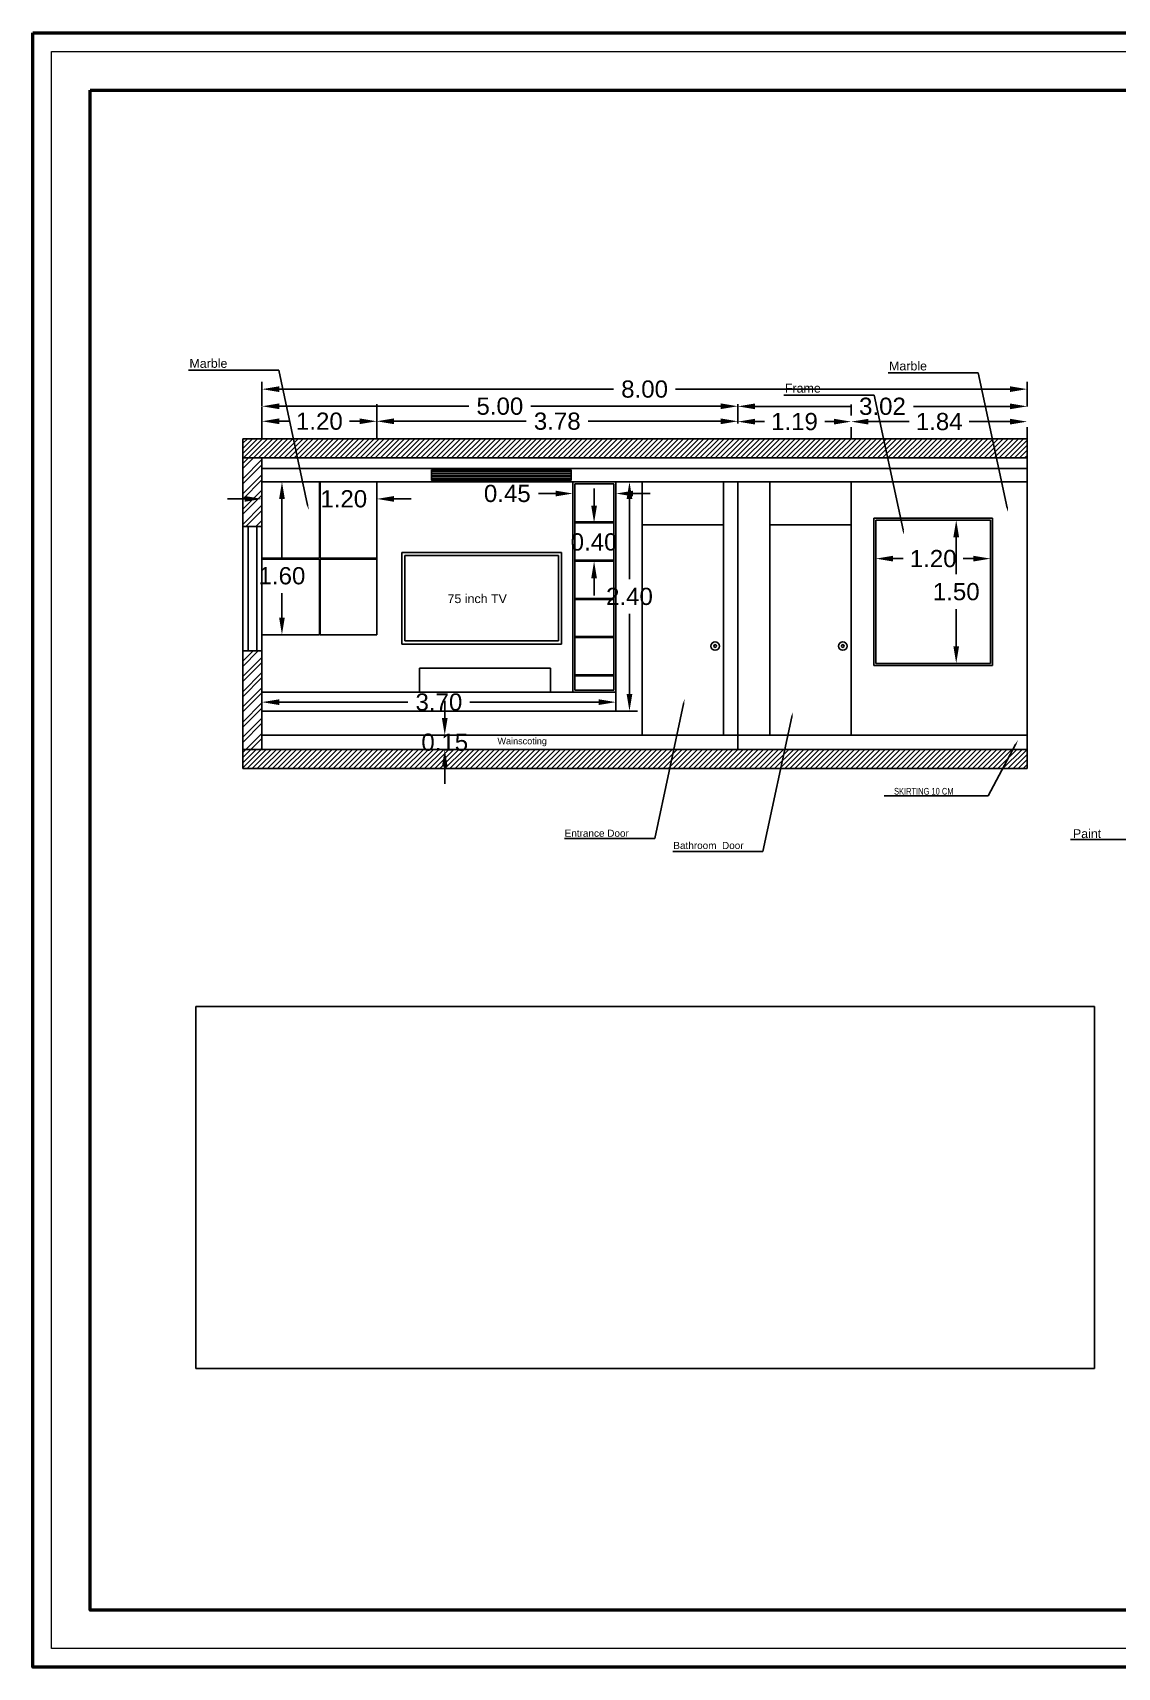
# Model space of a CAD drawing. Header units: inches. Extents: x -279 to 561, y -345 to 342.
# Drawn here: x -228.46 to -217.12, y -290.18 to -273.08 of the extents above; entities that cross this region are included whole.
import ezdxf
from ezdxf import colors
from ezdxf.entities.mleader import LeaderData, LeaderLine
from ezdxf.math import Vec2, Vec3

# ---------------------------------------------------------------- set-up
doc = ezdxf.new("R2010")
doc.units = ezdxf.units.IN
doc.header["$LTSCALE"] = 0.5
doc.header["$MEASUREMENT"] = 0
doc.layers.add('.', color=14, linetype='Continuous', lineweight=9)
doc.layers.add('G-ANNO-HLIN', color=5, linetype='Continuous', lineweight=50)
for name, color, linetype in [('CADER', 7, 'Continuous'), ('model', 250, 'Continuous'), ('TEXT', 3, 'Continuous')]:
    doc.layers.add(name, color=color, linetype=linetype)
doc.styles.get("Standard").update_dxf_attribs({"font": 'arial.ttf'})
doc.dimstyles.get("Standard").update_dxf_attribs({"dimtxt": 0.18, "dimasz": 0.18, "dimexe": 0.18, "dimexo": 0.0625, "dimgap": 0.09, "dimtad": 0, "dimtih": 1, "dimtoh": 1, "dimzin": 0, "dimdsep": 46, "dimtxsty": 'Standard', "dimcen": 0.09, "dimadec": 0, "dimazin": 0, "dimtfac": 1, "dimtofl": 0, "dimtmove": 0, "dimatfit": 3, "dimfxl": 1, "dimtolj": 1, "dimtzin": 0, "dimarcsym": 0})
picture_1 = doc.add_image_def('image40.jpg', size_in_pixel=(3840, 1548))
pattern_1 = [(45, (-0.03499, 1.77382), (-0.079549513, 0.079549513), []), (45, (0.01804, 1.77382), (-0.079549513, 0.079549513), [])]

# ---------------------------------------------------------------- blocks, each defined once
blk = doc.blocks.new('*D866')
at = {"layer": 'Defpoints', "color": 0, "transparency": 16777216}
for p in [(-226.059, -276.673), (-218.059, -276.673), (-218.059, -276.811)]:
    blk.add_point(p, dxfattribs=at)
at = {"layer": 'model', "color": 0, "lineweight": -2, "transparency": 16777216}
for p, q in [((-226.059, -276.735), (-226.059, -276.991)), ((-225.879, -276.811), (-222.383, -276.811)), ((-218.239, -276.811), (-221.736, -276.811)), ((-218.059, -276.735), (-218.059, -276.991))]:
    blk.add_line(p, q, dxfattribs=at)
at = {"layer": 'model', "color": 0, "transparency": 16777216}
for points in [[(-225.879, -276.781), (-225.879, -276.841), (-226.059, -276.811)], [(-218.239, -276.781), (-218.239, -276.841), (-218.059, -276.811)]]:
    blk.add_solid(points, dxfattribs=at)
at = {"layer": 'model', "color": 0, "transparency": 16777216, "insert": (-222.059, -276.811), "char_height": 0.18, "attachment_point": 5}
blk.add_mtext('\\A1;8.00', dxfattribs=at)
blk = doc.blocks.new('*D872')
at = {"layer": 'Defpoints', "color": 0, "transparency": 16777216}
for p in [(-226.059, -280.085), (-222.359, -280.085), (-222.359, -280.085)]:
    blk.add_point(p, dxfattribs=at)
at = {"layer": 'model', "color": 0, "lineweight": -2, "transparency": 16777216}
for p, q in [((-226.059, -280.022), (-226.059, -279.905)), ((-222.359, -280.022), (-222.359, -279.905)), ((-225.879, -280.085), (-224.533, -280.085)), ((-222.539, -280.085), (-223.886, -280.085))]:
    blk.add_line(p, q, dxfattribs=at)
at = {"layer": 'model', "color": 0, "transparency": 16777216}
for points in [[(-225.879, -280.055), (-225.879, -280.115), (-226.059, -280.085)], [(-222.539, -280.055), (-222.539, -280.115), (-222.359, -280.085)]]:
    blk.add_solid(points, dxfattribs=at)
at = {"layer": 'model', "color": 0, "transparency": 16777216, "insert": (-224.209, -280.085), "char_height": 0.18, "attachment_point": 5}
blk.add_mtext('\\A1;3.70', dxfattribs=at)
blk = doc.blocks.new('*D867')
at = {"layer": 'Defpoints', "color": 0, "transparency": 16777216}
for p in [(-219.642, -278.455), (-218.442, -278.455), (-219.642, -278.584)]:
    blk.add_point(p, dxfattribs=at)
at = {"layer": 'model', "color": 0, "lineweight": -2, "transparency": 16777216}
for p, q in [((-219.642, -278.518), (-219.642, -278.764)), ((-218.442, -278.518), (-218.442, -278.764)), ((-219.462, -278.584), (-219.357, -278.584)), ((-218.622, -278.584), (-218.727, -278.584))]:
    blk.add_line(p, q, dxfattribs=at)
at = {"layer": 'model', "color": 0, "transparency": 16777216}
for points in [[(-219.462, -278.554), (-219.462, -278.614), (-219.642, -278.584)], [(-218.622, -278.554), (-218.622, -278.614), (-218.442, -278.584)]]:
    blk.add_solid(points, dxfattribs=at)
at = {"layer": 'model', "color": 0, "transparency": 16777216, "insert": (-219.042, -278.584), "char_height": 0.18, "attachment_point": 5}
blk.add_mtext('\\A1;1.20', dxfattribs=at)
blk = doc.blocks.new('*D868')
at = {"layer": 'Defpoints', "color": 0, "transparency": 16777216}
for p in [(-218.959, -278.18), (-218.801, -278.18), (-218.959, -279.68)]:
    blk.add_point(p, dxfattribs=at)
at = {"layer": 'model', "color": 0, "lineweight": -2, "transparency": 16777216}
for p, q in [((-218.897, -278.18), (-218.621, -278.18)), ((-218.801, -278.36), (-218.801, -278.748)), ((-218.801, -279.5), (-218.801, -279.112)), ((-218.897, -279.68), (-218.621, -279.68))]:
    blk.add_line(p, q, dxfattribs=at)
at = {"layer": 'model', "color": 0, "transparency": 16777216}
for points in [[(-218.831, -278.36), (-218.771, -278.36), (-218.801, -278.18)], [(-218.831, -279.5), (-218.771, -279.5), (-218.801, -279.68)]]:
    blk.add_solid(points, dxfattribs=at)
at = {"layer": 'model', "color": 0, "transparency": 16777216, "insert": (-218.801, -278.93), "char_height": 0.18, "attachment_point": 5}
blk.add_mtext('\\A1;1.50', dxfattribs=at)
blk = doc.blocks.new('*D857')
at = {"layer": 'Defpoints', "color": 0, "transparency": 16777216}
for p in [(-226.059, -276.939), (-226.059, -276.99), (-221.084, -276.939)]:
    blk.add_point(p, dxfattribs=at)
at = {"layer": 'model', "color": 0, "lineweight": -2, "transparency": 16777216}
for p, q in [((-226.059, -277.001), (-226.059, -277.17)), ((-225.879, -276.99), (-223.895, -276.99)), ((-221.264, -276.99), (-223.248, -276.99)), ((-221.084, -277.001), (-221.084, -277.17))]:
    blk.add_line(p, q, dxfattribs=at)
at = {"layer": 'model', "color": 0, "transparency": 16777216}
for points in [[(-225.879, -276.96), (-225.879, -277.02), (-226.059, -276.99)], [(-221.264, -276.96), (-221.264, -277.02), (-221.084, -276.99)]]:
    blk.add_solid(points, dxfattribs=at)
at = {"layer": 'model', "color": 0, "transparency": 16777216, "insert": (-223.572, -276.99), "char_height": 0.18, "attachment_point": 5}
blk.add_mtext('\\A1;5.00', dxfattribs=at)
blk = doc.blocks.new('*D858')
at = {"layer": 'Defpoints', "color": 0, "transparency": 16777216}
for p in [(-226.059, -277.063), (-224.859, -277.063), (-224.859, -277.147)]:
    blk.add_point(p, dxfattribs=at)
at = {"layer": 'model', "color": 0, "lineweight": -2, "transparency": 16777216}
for p, q in [((-226.059, -277.126), (-226.059, -277.327)), ((-225.879, -277.147), (-225.774, -277.147)), ((-225.039, -277.147), (-225.144, -277.147)), ((-224.859, -277.126), (-224.859, -277.327))]:
    blk.add_line(p, q, dxfattribs=at)
at = {"layer": 'model', "color": 0, "transparency": 16777216}
for points in [[(-225.879, -277.117), (-225.879, -277.177), (-226.059, -277.147)], [(-225.039, -277.117), (-225.039, -277.177), (-224.859, -277.147)]]:
    blk.add_solid(points, dxfattribs=at)
at = {"layer": 'model', "color": 0, "transparency": 16777216, "insert": (-225.459, -277.147), "char_height": 0.18, "attachment_point": 5}
blk.add_mtext('\\A1;1.20', dxfattribs=at)
blk = doc.blocks.new('*D859')
at = {"layer": 'Defpoints', "color": 0, "transparency": 16777216}
for p in [(-222.522, -277.78), (-222.217, -280.18), (-222.072, -280.18)]:
    blk.add_point(p, dxfattribs=at)
at = {"layer": 'model', "color": 0, "lineweight": -2, "transparency": 16777216}
for p, q in [((-222.459, -277.78), (-222.037, -277.78)), ((-222.217, -277.96), (-222.217, -278.798)), ((-222.217, -280), (-222.217, -279.162)), ((-222.134, -280.18), (-222.397, -280.18))]:
    blk.add_line(p, q, dxfattribs=at)
at = {"layer": 'model', "color": 0, "transparency": 16777216}
for points in [[(-222.247, -277.96), (-222.187, -277.96), (-222.217, -277.78)], [(-222.247, -280), (-222.187, -280), (-222.217, -280.18)]]:
    blk.add_solid(points, dxfattribs=at)
at = {"layer": 'model', "color": 0, "transparency": 16777216, "insert": (-222.217, -278.98), "char_height": 0.18, "attachment_point": 5}
blk.add_mtext('\\A1;2.40', dxfattribs=at)
blk = doc.blocks.new('*D860')
at = {"layer": 'Defpoints', "color": 0, "transparency": 16777216}
for p in [(-222.661, -278.21), (-222.661, -278.61), (-222.587, -278.61)]:
    blk.add_point(p, dxfattribs=at)
at = {"layer": 'model', "color": 0, "lineweight": -2, "transparency": 16777216}
for p, q in [((-222.587, -278.03), (-222.587, -277.85)), ((-222.598, -278.21), (-222.407, -278.21)), ((-222.598, -278.61), (-222.407, -278.61)), ((-222.587, -278.79), (-222.587, -278.97))]:
    blk.add_line(p, q, dxfattribs=at)
at = {"layer": 'model', "color": 0, "transparency": 16777216}
for points in [[(-222.617, -278.03), (-222.557, -278.03), (-222.587, -278.21)], [(-222.617, -278.79), (-222.557, -278.79), (-222.587, -278.61)]]:
    blk.add_solid(points, dxfattribs=at)
at = {"layer": 'model', "color": 0, "transparency": 16777216, "insert": (-222.587, -278.41), "char_height": 0.18, "attachment_point": 5}
blk.add_mtext('\\A1;0.40', dxfattribs=at)
blk = doc.blocks.new('*D869')
at = {"layer": 'Defpoints', "color": 0, "transparency": 16777216}
for p in [(-222.809, -277.78), (-222.359, -277.78), (-222.809, -277.903)]:
    blk.add_point(p, dxfattribs=at)
at = {"layer": 'model', "color": 0, "lineweight": -2, "transparency": 16777216}
for p, q in [((-222.809, -277.842), (-222.809, -278.083)), ((-222.359, -277.842), (-222.359, -278.083)), ((-222.989, -277.903), (-223.169, -277.903)), ((-222.179, -277.903), (-221.999, -277.903))]:
    blk.add_line(p, q, dxfattribs=at)
at = {"layer": 'model', "color": 0, "transparency": 16777216}
for points in [[(-222.989, -277.873), (-222.989, -277.933), (-222.809, -277.903)], [(-222.179, -277.873), (-222.179, -277.933), (-222.359, -277.903)]]:
    blk.add_solid(points, dxfattribs=at)
at = {"layer": 'model', "color": 0, "transparency": 16777216, "insert": (-223.494, -277.903), "char_height": 0.18, "attachment_point": 5}
blk.add_mtext('\\A1;0.45', dxfattribs=at)
blk = doc.blocks.new('*D861')
at = {"layer": 'Defpoints', "color": 0, "transparency": 16777216}
for p in [(-224.148, -280.43), (-224.148, -280.43), (-224.148, -280.58)]:
    blk.add_point(p, dxfattribs=at)
at = {"layer": 'model', "color": 0, "lineweight": -2, "transparency": 16777216}
for p, q in [((-224.148, -280.25), (-224.148, -280.07)), ((-224.086, -280.43), (-223.968, -280.43)), ((-224.086, -280.58), (-223.968, -280.58)), ((-224.148, -280.76), (-224.148, -280.94))]:
    blk.add_line(p, q, dxfattribs=at)
at = {"layer": 'model', "color": 0, "transparency": 16777216}
for points in [[(-224.178, -280.25), (-224.118, -280.25), (-224.148, -280.43)], [(-224.178, -280.76), (-224.118, -280.76), (-224.148, -280.58)]]:
    blk.add_solid(points, dxfattribs=at)
at = {"layer": 'model', "color": 0, "transparency": 16777216, "insert": (-224.148, -280.505), "char_height": 0.18, "attachment_point": 5}
blk.add_mtext('\\A1;0.15', dxfattribs=at)
blk = doc.blocks.new('*D870')
at = {"layer": 'Defpoints', "color": 0, "transparency": 16777216}
for p in [(-226.059, -277.78), (-226.059, -279.38), (-225.85, -279.38)]:
    blk.add_point(p, dxfattribs=at)
at = {"layer": 'model', "color": 0, "lineweight": -2, "transparency": 16777216}
for p, q in [((-225.997, -277.78), (-225.67, -277.78)), ((-225.85, -277.96), (-225.85, -278.582)), ((-225.85, -279.2), (-225.85, -278.945)), ((-225.997, -279.38), (-225.67, -279.38))]:
    blk.add_line(p, q, dxfattribs=at)
at = {"layer": 'model', "color": 0, "transparency": 16777216}
for points in [[(-225.88, -277.96), (-225.82, -277.96), (-225.85, -277.78)], [(-225.88, -279.2), (-225.82, -279.2), (-225.85, -279.38)]]:
    blk.add_solid(points, dxfattribs=at)
at = {"layer": 'model', "color": 0, "transparency": 16777216, "insert": (-225.85, -278.764), "char_height": 0.18, "attachment_point": 5}
blk.add_mtext('\\A1;1.60', dxfattribs=at)
blk = doc.blocks.new('*D862')
at = {"layer": 'Defpoints', "color": 0, "transparency": 16777216}
for p in [(-219.899, -277.147), (-218.059, -277.147), (-218.059, -277.151)]:
    blk.add_point(p, dxfattribs=at)
at = {"layer": 'model', "color": 0, "lineweight": -2, "transparency": 16777216}
for p, q in [((-219.719, -277.151), (-219.294, -277.151)), ((-218.239, -277.151), (-218.664, -277.151)), ((-219.899, -277.209), (-219.899, -277.331)), ((-218.059, -277.209), (-218.059, -277.331))]:
    blk.add_line(p, q, dxfattribs=at)
at = {"layer": 'model', "color": 0, "transparency": 16777216}
for points in [[(-219.719, -277.121), (-219.719, -277.181), (-219.899, -277.151)], [(-218.239, -277.121), (-218.239, -277.181), (-218.059, -277.151)]]:
    blk.add_solid(points, dxfattribs=at)
at = {"layer": 'model', "color": 0, "transparency": 16777216, "insert": (-218.979, -277.151), "char_height": 0.18, "attachment_point": 5}
blk.add_mtext('\\A1;1.84', dxfattribs=at)
blk = doc.blocks.new('*D863')
at = {"layer": 'Defpoints', "color": 0, "transparency": 16777216}
for p in [(-221.084, -277.151), (-221.084, -277.151), (-219.899, -277.151)]:
    blk.add_point(p, dxfattribs=at)
at = {"layer": 'model', "color": 0, "lineweight": -2, "transparency": 16777216}
for p, q in [((-221.084, -277.088), (-221.084, -276.971)), ((-219.899, -277.088), (-219.899, -276.971)), ((-220.904, -277.151), (-220.807, -277.151)), ((-220.079, -277.151), (-220.176, -277.151))]:
    blk.add_line(p, q, dxfattribs=at)
at = {"layer": 'model', "color": 0, "transparency": 16777216}
for points in [[(-220.904, -277.121), (-220.904, -277.181), (-221.084, -277.151)], [(-220.079, -277.121), (-220.079, -277.181), (-219.899, -277.151)]]:
    blk.add_solid(points, dxfattribs=at)
at = {"layer": 'model', "color": 0, "transparency": 16777216, "insert": (-220.492, -277.151), "char_height": 0.18, "attachment_point": 5}
blk.add_mtext('\\A1;1.19', dxfattribs=at)
blk = doc.blocks.new('*D864')
at = {"layer": 'Defpoints', "color": 0, "transparency": 16777216}
for p in [(-224.859, -277.147), (-221.084, -277.17), (-224.859, -277.226)]:
    blk.add_point(p, dxfattribs=at)
at = {"layer": 'model', "color": 0, "lineweight": -2, "transparency": 16777216}
for p, q in [((-224.859, -277.164), (-224.859, -276.967)), ((-221.084, -277.107), (-221.084, -276.967)), ((-224.679, -277.147), (-223.296, -277.147)), ((-221.264, -277.147), (-222.648, -277.147))]:
    blk.add_line(p, q, dxfattribs=at)
at = {"layer": 'model', "color": 0, "transparency": 16777216}
for points in [[(-224.679, -277.117), (-224.679, -277.177), (-224.859, -277.147)], [(-221.264, -277.117), (-221.264, -277.177), (-221.084, -277.147)]]:
    blk.add_solid(points, dxfattribs=at)
at = {"layer": 'model', "color": 0, "transparency": 16777216, "insert": (-222.972, -277.147), "char_height": 0.18, "attachment_point": 5}
blk.add_mtext('\\A1;3.78', dxfattribs=at)
blk = doc.blocks.new('*D865')
at = {"layer": 'Defpoints', "color": 0, "transparency": 16777216}
for p in [(-221.084, -276.99), (-218.059, -276.991), (-218.059, -276.991)]:
    blk.add_point(p, dxfattribs=at)
at = {"layer": 'model', "color": 0, "lineweight": -2, "transparency": 16777216}
for p, q in [((-218.059, -276.929), (-218.059, -276.811)), ((-220.904, -276.991), (-219.895, -276.991)), ((-218.239, -276.991), (-219.249, -276.991)), ((-221.084, -277.052), (-221.084, -277.171))]:
    blk.add_line(p, q, dxfattribs=at)
at = {"layer": 'model', "color": 0, "transparency": 16777216}
for points in [[(-220.904, -276.961), (-220.904, -277.021), (-221.084, -276.991)], [(-218.239, -276.961), (-218.239, -277.021), (-218.059, -276.991)]]:
    blk.add_solid(points, dxfattribs=at)
at = {"layer": 'model', "color": 0, "transparency": 16777216, "insert": (-219.572, -276.991), "char_height": 0.18, "attachment_point": 5}
blk.add_mtext('\\A1;3.02', dxfattribs=at)
blk = doc.blocks.new('*D871')
at = {"layer": 'Defpoints', "color": 0, "transparency": 16777216}
for p in [(-226.059, -277.78), (-224.859, -277.78), (-224.859, -277.959)]:
    blk.add_point(p, dxfattribs=at)
at = {"layer": 'model', "color": 0, "lineweight": -2, "transparency": 16777216}
for p, q in [((-226.059, -277.842), (-226.059, -278.139)), ((-224.859, -277.842), (-224.859, -278.139)), ((-226.239, -277.959), (-226.419, -277.959)), ((-224.679, -277.959), (-224.499, -277.959))]:
    blk.add_line(p, q, dxfattribs=at)
at = {"layer": 'model', "color": 0, "transparency": 16777216}
for points in [[(-226.239, -277.929), (-226.239, -277.989), (-226.059, -277.959)], [(-224.679, -277.929), (-224.679, -277.989), (-224.859, -277.959)]]:
    blk.add_solid(points, dxfattribs=at)
at = {"layer": 'model', "color": 0, "transparency": 16777216, "insert": (-225.204, -277.959), "char_height": 0.18, "attachment_point": 5}
blk.add_mtext('\\A1;1.20', dxfattribs=at)

msp = doc.modelspace()

# ---------------------------------------------------------------- hatches: boundary and pattern name
at = {"layer": '.'}
h = msp.add_hatch(dxfattribs=at)
h.set_pattern_fill('ANSI31', color=0, scale=0.3)
h.set_pattern_definition([(45, (-0.03499, 1.773815), (-0.0265165043, 0.0265165043), [])])
h.paths.add_polyline_path([(-225.73, -277.33), (-225.687, -277.53), (-219.518, -277.53), (-219.561, -277.33)])
h.paths.add_polyline_path([(-218.379, -277.53), (-218.422, -277.33), (-219.561, -277.33), (-219.518, -277.53)])
h.paths.add_polyline_path([(-218.422, -277.33), (-218.379, -277.53), (-218.059, -277.53), (-218.059, -277.33)])
h.paths.add_polyline_path([(-225.687, -277.53), (-225.73, -277.33), (-226.059, -277.33), (-226.259, -277.33), (-226.259, -277.53), (-226.059, -277.53)])
h.paths.add_polyline_path([(-226.259, -280.58), (-226.259, -280.78), (-226.059, -280.78), (-221.796, -280.78), (-221.754, -280.58)])
h.paths.add_polyline_path([(-220.636, -280.78), (-220.593, -280.58), (-221.754, -280.58), (-221.796, -280.78)])
h.paths.add_polyline_path([(-220.593, -280.58), (-220.636, -280.78), (-218.315, -280.78), (-218.207, -280.58)])
h.paths.add_polyline_path([(-218.059, -280.78), (-218.059, -280.58), (-218.207, -280.58), (-218.315, -280.78)])
h.paths.add_polyline_path([(-224.438, -280.692), (-223.859, -280.692), (-223.859, -280.321), (-224.438, -280.321)], flags=9)
h.paths.add_polyline_path([(-222.348, -276.998), (-221.769, -276.998), (-221.769, -276.627), (-222.348, -276.627)], flags=9)
h.paths.add_polyline_path([(-224.498, -280.272), (-223.919, -280.272), (-223.919, -279.901), (-224.498, -279.901)], flags=9)
h.paths.add_polyline_path([(-219.339, -278.771), (-218.76, -278.771), (-218.76, -278.4), (-219.339, -278.4)], flags=9)
h.paths.add_polyline_path([(-219.099, -279.117), (-218.519, -279.117), (-218.519, -278.746), (-219.099, -278.746)], flags=9)
h.paths.add_polyline_path([(-223.861, -277.177), (-223.281, -277.177), (-223.281, -276.806), (-223.861, -276.806)], flags=9)
h.paths.add_polyline_path([(-225.757, -277.333), (-225.177, -277.333), (-225.177, -276.963), (-225.757, -276.963)], flags=9)
h.paths.add_polyline_path([(-222.504, -279.167), (-221.925, -279.167), (-221.925, -278.796), (-222.504, -278.796)], flags=9)
h.paths.add_polyline_path([(-223.711, -280.042), (-223.131, -280.042), (-223.131, -279.671), (-223.711, -279.671)], flags=9)
h.paths.add_polyline_path([(-226.252, -278.563), (-225.672, -278.563), (-225.672, -278.193), (-226.252, -278.193)], flags=9)
h.paths.add_polyline_path([(-224.06, -278.873), (-223.48, -278.873), (-223.48, -278.502), (-224.06, -278.502)], flags=9)
h.paths.add_polyline_path([(-223.415, -279.184), (-222.835, -279.184), (-222.835, -278.814), (-223.415, -278.814)], flags=9)
h.paths.add_polyline_path([(-222.876, -278.597), (-222.296, -278.597), (-222.296, -278.226), (-222.876, -278.226)], flags=9)
h.paths.add_polyline_path([(-223.784, -278.09), (-223.204, -278.09), (-223.204, -277.719), (-223.784, -277.719)], flags=9)
h.paths.add_polyline_path([(-226.148, -278.95), (-225.568, -278.95), (-225.568, -278.579), (-226.148, -278.579)], flags=9)
h.paths.add_polyline_path([(-219.277, -277.337), (-218.697, -277.337), (-218.697, -276.966), (-219.277, -276.966)], flags=9)
h.paths.add_polyline_path([(-220.789, -277.337), (-220.21, -277.337), (-220.21, -276.966), (-220.789, -276.966)], flags=9)
h.paths.add_polyline_path([(-223.261, -277.333), (-222.682, -277.333), (-222.682, -276.963), (-223.261, -276.963)], flags=9)
h.paths.add_polyline_path([(-219.86, -277.178), (-219.281, -277.178), (-219.281, -276.807), (-219.86, -276.807)], flags=9)
h.paths.add_polyline_path([(-225.502, -278.146), (-224.922, -278.146), (-224.922, -277.775), (-225.502, -277.775)], flags=9)
h.paths.add_polyline_path([(-210.967, -276.834), (-210.248, -276.834), (-210.248, -276.463), (-210.967, -276.463)], flags=9)
h.paths.add_polyline_path([(-209.84, -277.791), (-209.261, -277.791), (-209.261, -277.42), (-209.84, -277.42)], flags=9)
h.paths.add_polyline_path([(-216.396, -277.17), (-215.816, -277.17), (-215.816, -276.799), (-216.396, -276.799)], flags=9)
h.paths.add_polyline_path([(-214.684, -277.17), (-214.104, -277.17), (-214.104, -276.799), (-214.684, -276.799)], flags=9)
h.paths.add_polyline_path([(-213.589, -277.17), (-213.01, -277.17), (-213.01, -276.799), (-213.589, -276.799)], flags=9)
h.paths.add_polyline_path([(-210.937, -277.17), (-210.358, -277.17), (-210.358, -276.799), (-210.937, -276.799)], flags=9)
h.paths.add_polyline_path([(-210.699, -277.17), (-210.12, -277.17), (-210.12, -276.799), (-210.699, -276.799)], flags=9)
h.paths.add_polyline_path([(-207.91, -276.898), (-207.489, -276.898), (-207.489, -276.707), (-207.91, -276.707)], flags=9)
h.paths.add_polyline_path([(-215.29, -276.607), (-214.948, -276.607), (-214.948, -276.415), (-215.29, -276.415)], flags=9)
h.paths.add_polyline_path([(-211.832, -281.557), (-211.489, -281.557), (-211.489, -281.366), (-211.832, -281.366)], flags=9)
h.paths.add_polyline_path([(-209.682, -276.607), (-208.906, -276.607), (-208.906, -276.415), (-209.682, -276.415)], flags=9)
h.paths.add_polyline_path([(-206.752, -276.607), (-205.977, -276.607), (-205.977, -276.415), (-206.752, -276.415)], flags=9)
h.paths.add_polyline_path([(-205.868, -276.422), (-205.115, -276.422), (-205.115, -276.231), (-205.868, -276.231)], flags=9)
h.paths.add_polyline_path([(-216.422, -276.607), (-216.08, -276.607), (-216.08, -276.415), (-216.422, -276.415)], flags=9)
h.paths.add_polyline_path([(-219.536, -276.666), (-219.093, -276.666), (-219.093, -276.474), (-219.536, -276.474)], flags=9)
h.paths.add_polyline_path([(-226.85, -276.639), (-226.407, -276.639), (-226.407, -276.447), (-226.85, -276.447)], flags=9)
h.paths.add_polyline_path([(-221.782, -281.662), (-221.009, -281.662), (-221.009, -281.508), (-221.782, -281.508)], flags=9)
h.paths.add_polyline_path([(-220.626, -276.898), (-220.205, -276.898), (-220.205, -276.707), (-220.626, -276.707)], flags=9)
h.paths.add_polyline_path([(-222.917, -281.534), (-222.208, -281.534), (-222.208, -281.38), (-222.917, -281.38)], flags=9)
h.paths.add_polyline_path([(-224.047, -280.563), (-223.497, -280.563), (-223.497, -280.423), (-224.047, -280.423)], flags=9)
h.paths.add_polyline_path([(-224.148, -279.1), (-223.481, -279.1), (-223.481, -278.908), (-224.148, -278.908)], flags=9)
h = msp.add_hatch(dxfattribs=at)
h.set_pattern_fill('ANSI32', color=0, scale=0.3)
h.set_pattern_definition(pattern_1)
h.paths.add_polyline_path([(-226.059, -277.53), (-226.259, -277.53), (-226.259, -278.249), (-226.059, -278.249)])
h = msp.add_hatch(dxfattribs=at)
h.set_pattern_fill('ANSI32', color=0, scale=0.3)
h.set_pattern_definition(pattern_1)
h.paths.add_polyline_path([(-226.059, -279.549), (-226.259, -279.549), (-226.259, -280.58), (-226.059, -280.58)])

# ---------------------------------------------------------------- linework, layer by layer
for p, q in [((-226.059, -277.33), (-226.259, -277.33)), ((-226.259, -277.33), (-226.259, -277.78)), ((-226.059, -277.33), (-218.059, -277.33)), ((-218.059, -277.33), (-218.059, -280.78)), ((-226.059, -280.58), (-226.059, -277.53)), ((-226.059, -277.53), (-218.059, -277.53)), ((-226.059, -277.642), (-218.059, -277.642)), ((-224.286, -277.669), (-222.827, -277.669)), ((-226.259, -280.58), (-226.259, -277.78)), ((-226.059, -277.78), (-218.059, -277.78)), ((-226.059, -277.78), (-225.459, -277.78)), ((-225.459, -277.78), (-225.459, -278.58)), ((-225.449, -277.78), (-225.449, -278.58)), ((-224.859, -277.78), (-224.859, -279.38)), ((-224.286, -277.689), (-222.827, -277.689)), ((-224.286, -277.709), (-222.827, -277.709)), ((-224.286, -277.729), (-222.827, -277.729)), ((-224.286, -277.729), (-222.827, -277.729)), ((-224.286, -277.749), (-222.827, -277.749)), ((-224.286, -277.749), (-222.827, -277.749)), ((-222.809, -279.98), (-222.809, -277.78)), ((-222.789, -279.96), (-222.789, -277.8)), ((-222.789, -277.8), (-222.379, -277.8)), ((-222.379, -279.96), (-222.379, -277.8)), ((-222.359, -279.98), (-222.359, -277.78)), ((-222.084, -277.78), (-222.084, -280.43)), ((-221.234, -277.78), (-221.234, -280.43)), ((-221.084, -277.78), (-221.084, -280.58)), ((-220.749, -277.78), (-220.749, -280.43)), ((-219.899, -277.78), (-219.899, -280.43)), ((-222.789, -278.2), (-222.379, -278.2)), ((-219.642, -278.16), (-219.662, -278.16)), ((-219.662, -278.16), (-219.662, -278.18)), ((-219.662, -279.68), (-219.662, -278.18)), ((-219.642, -278.16), (-218.442, -278.16)), ((-219.642, -279.68), (-219.642, -278.18)), ((-219.642, -278.18), (-218.442, -278.18)), ((-218.422, -278.16), (-218.442, -278.16)), ((-218.442, -279.68), (-218.442, -278.18)), ((-218.422, -278.18), (-218.422, -278.16)), ((-218.422, -279.68), (-218.422, -278.18)), ((-226.059, -278.249), (-226.259, -278.249)), ((-226.204, -278.249), (-226.204, -279.549)), ((-226.112, -278.249), (-226.112, -279.549)), ((-222.789, -278.21), (-222.379, -278.21)), ((-222.084, -278.23), (-221.234, -278.23)), ((-220.749, -278.23), (-219.899, -278.23)), ((-224.597, -278.518), (-222.927, -278.518)), ((-224.597, -279.478), (-224.597, -278.518)), ((-222.927, -278.518), (-222.927, -279.478)), ((-225.459, -278.58), (-226.059, -278.58)), ((-225.459, -278.59), (-226.059, -278.59)), ((-225.459, -278.59), (-225.459, -279.38)), ((-224.859, -278.58), (-225.449, -278.58)), ((-224.859, -278.59), (-225.449, -278.59)), ((-225.449, -278.59), (-225.449, -279.38)), ((-224.564, -278.551), (-222.96, -278.551)), ((-224.564, -279.444), (-224.564, -278.551)), ((-222.96, -278.551), (-222.96, -279.444)), ((-222.789, -278.6), (-222.379, -278.6)), ((-222.789, -278.61), (-222.379, -278.61)), ((-222.789, -279), (-222.379, -279)), ((-222.789, -279.01), (-222.379, -279.01)), ((-225.459, -279.38), (-226.059, -279.38)), ((-224.859, -279.38), (-225.449, -279.38)), ((-226.059, -279.549), (-226.259, -279.549)), ((-222.927, -279.478), (-224.597, -279.478)), ((-222.96, -279.444), (-224.564, -279.444)), ((-222.789, -279.4), (-222.379, -279.4)), ((-222.789, -279.41), (-222.379, -279.41)), ((-223.041, -279.73), (-224.411, -279.73)), ((-224.411, -279.73), (-224.411, -279.98)), ((-223.041, -279.98), (-223.041, -279.73)), ((-219.662, -279.68), (-219.662, -279.7)), ((-219.662, -279.7), (-219.642, -279.7)), ((-219.642, -279.68), (-218.442, -279.68)), ((-219.642, -279.7), (-218.442, -279.7)), ((-218.422, -279.7), (-218.442, -279.7)), ((-218.422, -279.68), (-218.422, -279.7)), ((-222.789, -279.8), (-222.379, -279.8)), ((-222.789, -279.81), (-222.379, -279.81)), ((-222.359, -279.98), (-226.059, -279.98)), ((-222.789, -279.96), (-222.379, -279.96)), ((-222.359, -280.18), (-222.359, -279.98)), ((-226.059, -280.43), (-226.059, -280.18)), ((-226.059, -280.18), (-222.359, -280.18)), ((-226.259, -280.58), (-218.059, -280.58)), ((-226.259, -280.78), (-226.259, -280.58)), ((-226.059, -280.58), (-226.059, -280.43)), ((-226.059, -280.43), (-218.059, -280.43)), ((-226.059, -280.78), (-226.259, -280.78)), ((-226.059, -280.78), (-218.059, -280.78))]:
    msp.add_line(p, q)
for points in [[(-226.059, -277.53), (-226.259, -277.53), (-226.259, -278.249), (-226.059, -278.249)], [(-222.827, -277.656), (-224.286, -277.656), (-224.286, -277.763), (-222.827, -277.763)], [(-226.059, -280.58), (-226.259, -280.58), (-226.259, -279.549), (-226.059, -279.549)]]:
    msp.add_lwpolyline(points, close=True)
for centre, radius in [((-221.322, -279.498), 0.0448), ((-221.322, -279.498), 0.0143), ((-219.987, -279.498), 0.0448), ((-219.987, -279.498), 0.0143)]:
    msp.add_circle(centre, radius)
at = {"layer": 'CADER', "lineweight": 18}
for points in [[(-228.456, -273.082), (-202.753, -273.082), (-202.753, -290.181), (-228.456, -290.181)], [(-228.26, -273.278), (-202.949, -273.278), (-202.949, -289.985), (-228.26, -289.985)]]:
    msp.add_lwpolyline(points, close=True, dxfattribs=at)
at = {"layer": 'G-ANNO-HLIN', "color": 0}
for points in [[(-228.456, -273.082), (-202.753, -273.082), (-202.753, -290.181), (-228.456, -290.181)], [(-227.856, -273.682), (-203.352, -273.682), (-203.352, -289.582), (-227.856, -289.582)]]:
    msp.add_lwpolyline(points, close=True, dxfattribs=at)
at = {"layer": 'TEXT', "color": 7, "linetype": 'ByBlock', "lineweight": -2, "ltscale": 8e-05}
for p, q in [((-225.883, -276.614), (-226.159, -276.614)), ((-218.57, -276.641), (-218.845, -276.641)), ((-219.658, -276.873), (-219.934, -276.873)), ((-221.953, -281.512), (-222.229, -281.512)), ((-220.822, -281.648), (-221.098, -281.648))]:
    msp.add_line(p, q, dxfattribs=at)
for points in [[(-226.826, -276.614), (-226.159, -276.614)], [(-225.582, -278.024), (-225.883, -276.614)], [(-219.513, -276.641), (-218.845, -276.641)], [(-218.268, -278.051), (-218.57, -276.641)], [(-220.602, -276.873), (-219.934, -276.873)], [(-219.357, -278.283), (-219.658, -276.873)], [(-221.651, -280.102), (-221.953, -281.512)], [(-220.52, -280.239), (-220.822, -281.648)], [(-222.896, -281.512), (-222.229, -281.512)], [(-221.765, -281.648), (-221.098, -281.648)]]:
    msp.add_lwpolyline(points, dxfattribs=at)
at = {"layer": 'TEXT', "color": 7, "linetype": 'ByBlock', "lineweight": -2, "ltscale": 8e-05, "elevation": 0}
msp.add_lwpolyline([(-217.608, -281.522), (-216.73, -281.522)], dxfattribs=at)
at = {"layer": 'TEXT', "color": 7, "lineweight": 15, "ltscale": 8e-05}
for points in [[(-225.59, -278.025), (-225.571, -278.073), (-225.574, -278.022)], [(-218.276, -278.052), (-218.258, -278.099), (-218.26, -278.049)], [(-219.365, -278.285), (-219.347, -278.332), (-219.349, -278.281)], [(-221.66, -280.1), (-221.641, -280.053), (-221.643, -280.104)], [(-220.528, -280.237), (-220.51, -280.19), (-220.512, -280.24)]]:
    msp.add_solid(points, dxfattribs=at)

# ---------------------------------------------------------------- texts
at = {"attachment_point": 1}
for s, width, gutter_width, insert, char_height in [('Marble', 1.05778, 0.465, (-226.817, -276.495), 0.0929), ('Marble', 1.05778, 0.465, (-219.503, -276.522), 0.0929), ('Frame', 1.05778, 0.465, (-220.592, -276.754), 0.0929), ('75 inch TV', 1.05778, 0.465, (-224.119, -278.956), 0.0929), ('Wainscoting', 0.7729, 0.339, (-223.597, -280.458), 0.06789), ('\\pxqc;Entrance Door', 0.84798, 0.372, (-222.983, -281.419), 0.07449), ('Paint', 1.05778, 0.465, (-217.581, -281.414), 0.0929), ('\\pxqc;Bathroom  Door', 0.84798, 0.372, (-221.815, -281.547), 0.07449)]:
    msp.add_mtext_dynamic_manual_height_columns(s, width=width, gutter_width=gutter_width, heights=[0], dxfattribs=dict(at, insert=insert, char_height=char_height))

# ---------------------------------------------------------------- dimensions: what is measured, and where the dimension line sits
at = {"layer": 'model'}
for base, p1, p2, picture, middle in [((-218.059, -276.811), (-226.059, -276.673), (-218.059, -276.673), '*D866', (-222.059, -276.811)), ((-224.859, -277.147), (-226.059, -277.063), (-224.859, -277.063), '*D858', (-225.459, -277.147)), ((-224.859, -277.959), (-226.059, -277.78), (-224.859, -277.78), '*D871', (-225.204, -277.959))]:
    dim = msp.add_linear_dim(base=base, p1=p1, p2=p2, dimstyle='Standard', dxfattribs=at)
    dim.commit()
    dim.dimension.update_dxf_attribs({"geometry": picture, "text_midpoint": middle, "dimtype": 160})
for base, p1, p2, picture, middle in [((-218.0595, -276.9912), (-221.0841, -276.9898), (-218.0595, -276.9912), '*D865', (-219.5718, -276.9912)), ((-224.8595, -277.1467), (-221.0841, -277.1698), (-224.8595, -277.2263), '*D864', (-222.9718, -277.1467)), ((-221.084103828, -277.150522806), (-219.899103828, -277.150522806), (-221.084103828, -277.150522806), '*D863', (-220.491603828, -277.150522806)), ((-218.059, -277.151), (-219.899, -277.147), (-218.059, -277.147), '*D862', (-218.979, -277.151)), ((-222.809, -277.903), (-222.359, -277.78), (-222.809, -277.78), '*D869', (-223.494, -277.903)), ((-219.642, -278.584), (-218.442, -278.455), (-219.642, -278.455), '*D867', (-219.042, -278.584)), ((-222.359, -280.085), (-226.059, -280.085), (-222.359, -280.085), '*D872', (-224.209, -280.085))]:
    dim = msp.add_linear_dim(base=base, p1=p1, p2=p2, dimstyle='Standard', dxfattribs=at)
    dim.commit()
    dim.dimension.update_dxf_attribs({"geometry": picture, "text_midpoint": middle})
dim = msp.add_linear_dim(base=(-226.059, -276.99), p1=(-221.084, -276.939), p2=(-226.059, -276.939), text='5.00', dimstyle='Standard', dxfattribs=at)
dim.commit()
dim.dimension.update_dxf_attribs({"geometry": '*D857', "text_midpoint": (-223.572, -276.99), "dimtype": 160})
for base, p1, p2, picture, middle in [((-225.85, -279.38), (-226.059, -277.78), (-226.059, -279.38), '*D870', (-225.85, -278.764)), ((-222.587, -278.61), (-222.661, -278.21), (-222.661, -278.61), '*D860', (-222.587, -278.41)), ((-224.148, -280.43), (-224.148, -280.58), (-224.148, -280.43), '*D861', (-224.148, -280.505))]:
    dim = msp.add_linear_dim(base=base, p1=p1, p2=p2, angle=90, dimstyle='Standard', dxfattribs=at)
    dim.commit()
    dim.dimension.update_dxf_attribs({"geometry": picture, "text_midpoint": middle, "dimtype": 160})
for base, p1, p2, picture, middle in [((-222.217, -280.18), (-222.522, -277.78), (-222.072, -280.18), '*D859', (-222.217, -278.98)), ((-218.801, -278.18), (-218.959, -279.68), (-218.959, -278.18), '*D868', (-218.801, -278.93))]:
    dim = msp.add_linear_dim(base=base, p1=p1, p2=p2, angle=90, dimstyle='Standard', dxfattribs=at)
    dim.commit()
    dim.dimension.update_dxf_attribs({"geometry": picture, "text_midpoint": middle})

# ---------------------------------------------------------------- pictures from other files: only their frames are drawn
at = {"ltscale": 0.5}
image = msp.add_image(picture_1, insert=(-226.749, -287.057), size_in_units=(9.395, 3.788), dxfattribs=at)
image.dxf.flags = 7

# ---------------------------------------------------------------- leaders
at = {"layer": 'TEXT', "color": 7, "lineweight": 15, "ltscale": 8e-05}
ml = msp.add_multileader_mtext('Standard', dxfattribs=at)
ml.set_content('{\\fArial|b0|i0|c0|p34;\\W0.8;SKIRTING 10 CM}', color=7)
ml.set_leader_properties()
ml.build(insert=Vec2(0, 0))
ml.multileader.update_dxf_attribs({"text_right_attachment_type": 6, "dogleg_length": 0.2, "arrow_head_size": 0.05})
ctx = ml.context
ctx.base_point, ctx.char_height, ctx.arrow_head_size, ctx.landing_gap_size, ctx.plane_origin = Vec3(-219.536, -281.018), 0.07, 0.05, 0.09, Vec3(-219.651, -279.954)
ctx.right_attachment, ctx.text_align_type = 6, 1
notes = []
notes.append((ctx, [(0, (1, 1, 0), (-218.468, -281.066), (-1, 0), 0.276, [(0, [(-218.156, -280.484)], 0, [])])]))
ctx.mtext.insert, ctx.mtext.alignment, ctx.mtext.flow_direction = Vec3(-219.14, -280.982), 2, 5
for ctx, leaders in notes:
    for number, flags, end, landing, length, lines in leaders:
        leader = LeaderData()
        leader.index, (leader.has_last_leader_line, leader.has_dogleg_vector, leader.attachment_direction) = number, flags
        leader.last_leader_point, leader.dogleg_vector, leader.dogleg_length = Vec3(end), Vec3(landing), length
        for number, points, colour, breaks in lines:
            line = LeaderLine()
            line.index, line.vertices, line.color, line.breaks = number, Vec3.list(points), colors.encode_raw_color(colour), breaks
            leader.lines.append(line)
        ctx.leaders.append(leader)

doc.saveas('drawing.dxf')
